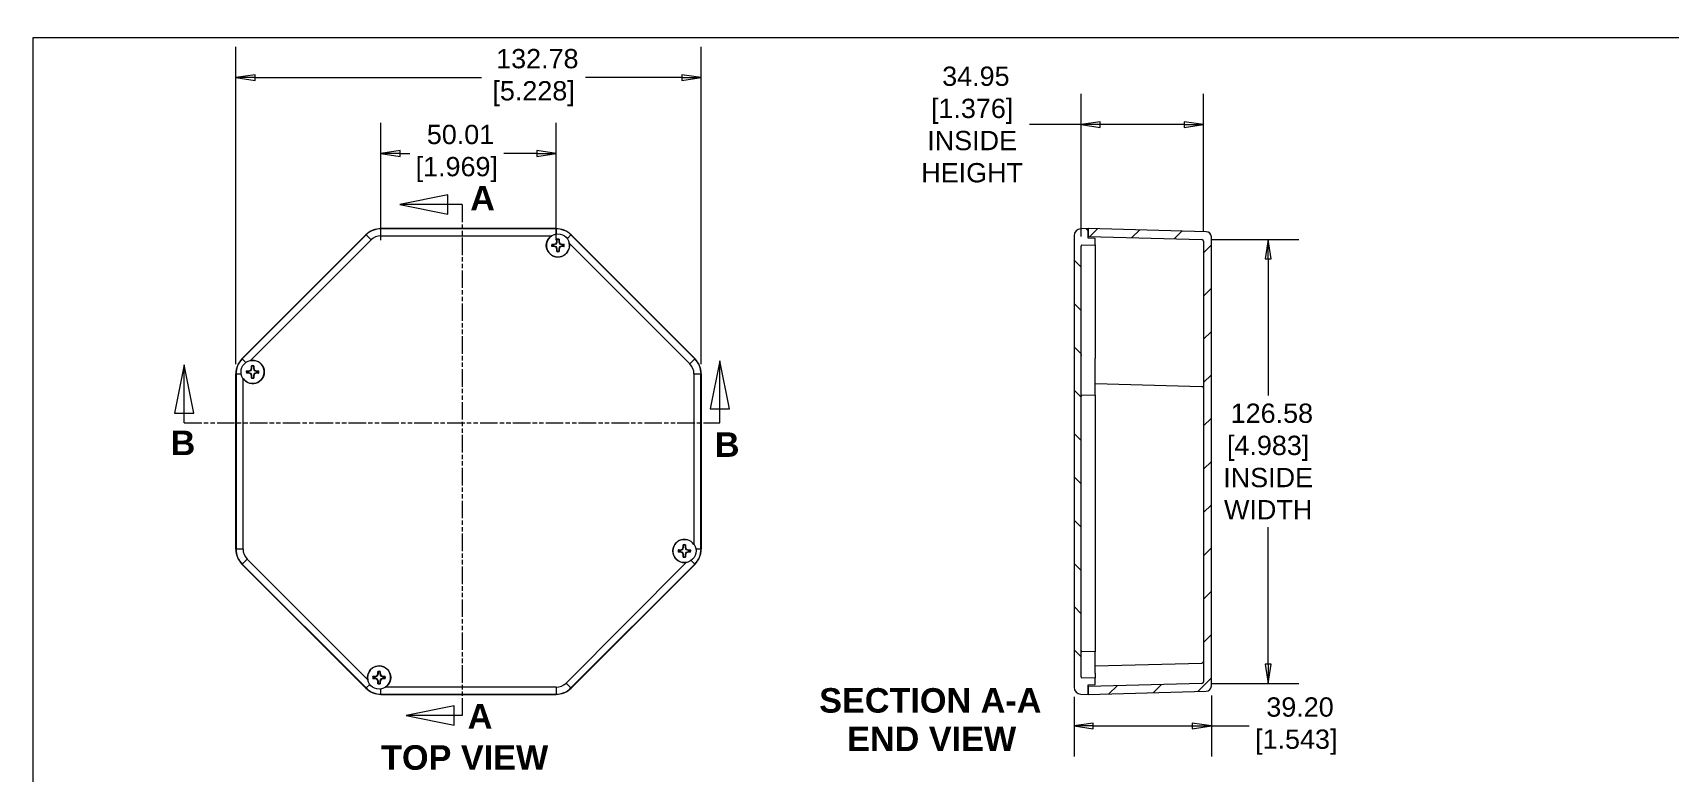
# Model space of a CAD drawing. Header units: millimetres. Extents: x 25 to 742, y 27 to 570.
# Drawn here: x 25 to 491.7, y 359.4 to 570 of the extents above; entities that cross this region are included whole.
import ezdxf

# ---------------------------------------------------------------- set-up
doc = ezdxf.new("R2010")
doc.units = ezdxf.units.MM
doc.header["$LTSCALE"] = 2.75
doc.linetypes.add('DOUBLE_DASH_CHAIN', pattern=[1.2403, 0.6614, -0.0827, 0.1654, -0.0827, 0.1654, -0.0827])
for name, color, linetype, lineweight in [('Dimension (ANSI)', 7, 'Continuous', 9), ('Hatch (ANSI)', 7, 'Continuous', 9), ('Section Line (ANSI)', 7, 'DOUBLE_DASH_CHAIN', 9), ('Sketch Geometry (ANSI)', 7, 'Continuous', 9), ('Symbol (ANSI)', 7, 'Continuous', 9), ('Visible (ANSI)', 7, 'Continuous', 9), ('Visible Narrow (ANSI)', 7, 'Continuous', 9)]:
    doc.layers.add(name, color=color, linetype=linetype, lineweight=lineweight)
doc.styles.add('Label Text (ANSI)', font='arialbd.ttf')
doc.styles.add('Note Text (ANSI)', font='arial.ttf')
doc.styles.add('Text Style20', font='arial.ttf')
doc.dimstyles.new('Default - mm (ANSI)', dxfattribs={"dimscale": 2.75, "dimtxt": 2, "dimasz": 2, "dimexe": 3.175, "dimexo": 1, "dimgap": 0.8, "dimtad": 0, "dimtih": 1, "dimtoh": 1, "dimrnd": 1e-08, "dimzin": 4, "dimdsep": 46, "dimtxsty": 'Note Text (ANSI)', "dimblk": 'Filled-1', "dimcen": 0.09, "dimdle": 10, "dimclrd": 256, "dimclre": 256, "dimclrt": 256, "dimadec": 1, "dimazin": 0, "dimtfac": 1.524, "dimtofl": 0, "dimtmove": 0, "dimatfit": 3, "dimfxl": 0, "dimtolj": 1, "dimtzin": 0, "dimlwd": -1, "dimlwe": -1, "dimarcsym": 0})

# ---------------------------------------------------------------- blocks, each defined once
blk = doc.blocks.new('Title Blocks HAMMOND')
at = {"layer": 'Sketch Geometry (ANSI)'}
for p, q in [((270, 206.73), (9.35, 206.73)), ((9.35, 206.73), (9.35, 9.64))]:
    blk.add_line(p, q, dxfattribs=at)
at = {"layer": 'Symbol (ANSI)', "style": 'Text Style20'}
blk.add_attdef('<TITLE>_001', (224.67, 16.32), '', height=5, dxfattribs=at)
blk = doc.blocks.new('2dTransSection0')
at = {"layer": 'Section Line (ANSI)', "linetype": 'Continuous'}
for p, q in [((80.41, 173.27), (79.41, 168.27)), ((80.41, 168.27), (80.41, 173.27)), ((81.41, 168.27), (80.41, 173.27)), ((24.82, 172.84), (23.82, 167.84)), ((24.82, 167.84), (24.82, 172.84)), ((25.82, 167.84), (24.82, 172.84)), ((79.41, 168.27), (81.41, 168.27)), ((80.41, 166.82), (80.41, 168.27)), ((23.82, 167.84), (25.82, 167.84)), ((24.82, 166.82), (24.82, 167.84)), ((24.82, 166.82), (26.18, 166.82)), ((79.04, 166.82), (80.41, 166.82))]:
    blk.add_line(p, q, dxfattribs=at)
at = {"layer": 'Section Line (ANSI)', "linetype": 'DOUBLE_DASH_CHAIN'}
blk.add_line((24.82, 166.82), (80.41, 166.82), dxfattribs=at)
at = {"layer": 'Section Line (ANSI)', "linetype": 'Continuous', "flags": 128}
for points in [[(81.41, 168.27), (80.41, 173.27), (79.41, 168.27), (81.41, 168.27)], [(25.82, 167.84), (24.82, 172.84), (23.82, 167.84), (25.82, 167.84)]]:
    blk.add_lwpolyline(points, dxfattribs=at)
at = {"layer": 'Section Line (ANSI)'}
for points in [[(81.41, 168.27), (80.41, 173.27), (79.41, 168.27), (81.41, 168.27)], [(25.82, 167.84), (24.82, 172.84), (23.82, 167.84), (25.82, 167.84)]]:
    blk.add_solid(points, dxfattribs=at)
at = {"layer": 'Section Line (ANSI)', "char_height": 2.54, "attachment_point": 7, "line_spacing_factor": 0.25, "style": 'Label Text (ANSI)'}
for insert in [(23.41, 163.48), (79.88, 163.3)]:
    blk.add_mtext('B', dxfattribs=dict(at, insert=insert))
blk = doc.blocks.new('2dTransSection1')
at = {"layer": 'Section Line (ANSI)', "linetype": 'Continuous'}
for p, q in [((52.18, 190.45), (47.18, 189.45)), ((52.18, 188.45), (52.18, 190.45)), ((52.18, 189.45), (47.18, 189.45)), ((47.18, 189.45), (52.18, 188.45)), ((53.65, 189.45), (52.18, 189.45)), ((53.65, 189.45), (53.65, 188.08)), ((52.85, 137.48), (47.85, 136.48)), ((52.85, 135.48), (52.85, 137.48)), ((53.65, 137.85), (53.65, 136.48)), ((52.85, 136.48), (47.85, 136.48)), ((47.85, 136.48), (52.85, 135.48)), ((53.65, 136.48), (52.85, 136.48))]:
    blk.add_line(p, q, dxfattribs=at)
at = {"layer": 'Section Line (ANSI)', "linetype": 'DOUBLE_DASH_CHAIN'}
blk.add_line((53.65, 189.45), (53.65, 136.48), dxfattribs=at)
at = {"layer": 'Section Line (ANSI)', "linetype": 'Continuous', "flags": 128}
for points in [[(52.18, 190.45), (47.18, 189.45), (52.18, 188.45), (52.18, 190.45)], [(52.85, 137.48), (47.85, 136.48), (52.85, 135.48), (52.85, 137.48)]]:
    blk.add_lwpolyline(points, dxfattribs=at)
at = {"layer": 'Section Line (ANSI)'}
for points in [[(52.18, 190.45), (47.18, 189.45), (52.18, 188.45), (52.18, 190.45)], [(52.85, 137.48), (47.85, 136.48), (52.85, 135.48), (52.85, 137.48)]]:
    blk.add_solid(points, dxfattribs=at)
at = {"layer": 'Section Line (ANSI)', "char_height": 2.54, "attachment_point": 7, "line_spacing_factor": 0.25, "style": 'Label Text (ANSI)'}
for insert in [(54.5, 188.85), (54.24, 135.14)]:
    blk.add_mtext('A', dxfattribs=dict(at, insert=insert))
blk = doc.blocks.new('Filled-1')
at = {"color": 0}
for p, q in [((0, 0), (-1, 0.15)), ((-1, 0.15), (-1, -0.15)), ((-1, 0), (0, 0)), ((-1, -0.15), (0, 0))]:
    blk.add_line(p, q, dxfattribs=at)
at = {"color": 0, "flags": 128}
blk.add_lwpolyline([(-1, -0.15), (0, 0), (-1, 0.15), (-1, -0.15)], dxfattribs=at)
at = {"color": 0}
blk.add_solid([(-1, -0.15), (0, 0), (-1, 0.15), (-1, -0.15)], dxfattribs=at)
blk = doc.blocks.new('*D10')
at = {"layer": 'Defpoints', "color": 0, "transparency": 16777216}
for p in [(215.78, 557.2), (83, 472.78), (215.78, 472.78)]:
    blk.add_point(p, dxfattribs=at)
at = {"layer": 'Dimension (ANSI)', "transparency": 16777216}
for p, q in [((83, 475.53), (83, 565.93)), ((215.78, 475.53), (215.78, 565.93)), ((88.5, 557.2), (153.12, 557.2)), ((210.28, 557.2), (182.81, 557.2))]:
    blk.add_line(p, q, dxfattribs=at)
at = {"layer": 'Dimension (ANSI)', "transparency": 16777216, "xscale": 5.5, "yscale": 5.5, "zscale": 5.5, "rotation": 180}
blk.add_blockref('Filled-1', (83, 557.2), dxfattribs=at)
at = {"layer": 'Dimension (ANSI)', "transparency": 16777216, "xscale": 5.5, "yscale": 5.5, "zscale": 5.5}
blk.add_blockref('Filled-1', (215.78, 557.2), dxfattribs=at)
at = {"layer": 'Dimension (ANSI)', "transparency": 16777216, "insert": (167.96, 557.2), "char_height": 5.5, "attachment_point": 5, "style": 'Note Text (ANSI)'}
blk.add_mtext('\\A1; 132.78\\P[5.228]', dxfattribs=at)
blk = doc.blocks.new('*D11')
at = {"layer": 'Defpoints', "color": 0, "transparency": 16777216}
for p in [(174.4, 535.58), (124.4, 508.1), (174.4, 508.15)]:
    blk.add_point(p, dxfattribs=at)
at = {"layer": 'Dimension (ANSI)', "transparency": 16777216}
for p, q in [((124.4, 510.85), (124.4, 544.31)), ((174.4, 510.9), (174.4, 544.31)), ((129.9, 535.58), (132.6, 535.58)), ((168.9, 535.58), (159.48, 535.58))]:
    blk.add_line(p, q, dxfattribs=at)
at = {"layer": 'Dimension (ANSI)', "transparency": 16777216, "xscale": 5.5, "yscale": 5.5, "zscale": 5.5, "rotation": 180}
blk.add_blockref('Filled-1', (124.4, 535.58), dxfattribs=at)
at = {"layer": 'Dimension (ANSI)', "transparency": 16777216, "xscale": 5.5, "yscale": 5.5, "zscale": 5.5}
blk.add_blockref('Filled-1', (174.4, 535.58), dxfattribs=at)
at = {"layer": 'Dimension (ANSI)', "transparency": 16777216, "insert": (146.04, 535.58), "char_height": 5.5, "attachment_point": 5, "style": 'Note Text (ANSI)'}
blk.add_mtext('\\A1; 50.01\\P[1.969]', dxfattribs=at)
blk = doc.blocks.new('*D12')
at = {"layer": 'Defpoints', "color": 0, "transparency": 16777216}
for p in [(322.16, 383.43), (361.36, 383.76), (361.36, 372.35)]:
    blk.add_point(p, dxfattribs=at)
at = {"layer": 'Dimension (ANSI)', "transparency": 16777216}
for p, q in [((322.16, 380.68), (322.16, 363.62)), ((361.36, 381.01), (361.36, 363.62)), ((327.66, 372.35), (355.86, 372.35)), ((361.36, 372.35), (372.14, 372.35))]:
    blk.add_line(p, q, dxfattribs=at)
at = {"layer": 'Dimension (ANSI)', "transparency": 16777216, "xscale": 5.5, "yscale": 5.5, "zscale": 5.5, "rotation": 180}
blk.add_blockref('Filled-1', (322.16, 372.35), dxfattribs=at)
at = {"layer": 'Dimension (ANSI)', "transparency": 16777216, "xscale": 5.5, "yscale": 5.5, "zscale": 5.5}
blk.add_blockref('Filled-1', (361.36, 372.35), dxfattribs=at)
at = {"layer": 'Dimension (ANSI)', "transparency": 16777216, "insert": (385.58, 372.35), "char_height": 5.5, "attachment_point": 5, "style": 'Note Text (ANSI)'}
blk.add_mtext('\\A1; 39.20\\P[1.543]', dxfattribs=at)
blk = doc.blocks.new('*D13')
at = {"layer": 'Defpoints', "color": 0, "transparency": 16777216}
for p in [(358.62, 511.06), (358.62, 384.48), (377.55, 384.48)]:
    blk.add_point(p, dxfattribs=at)
at = {"layer": 'Dimension (ANSI)', "transparency": 16777216}
for p, q in [((361.37, 511.06), (386.28, 511.06)), ((377.55, 505.56), (377.55, 466.53)), ((377.55, 389.98), (377.55, 429)), ((361.37, 384.48), (386.28, 384.48))]:
    blk.add_line(p, q, dxfattribs=at)
at = {"layer": 'Dimension (ANSI)', "transparency": 16777216, "xscale": 5.5, "yscale": 5.5, "zscale": 5.5}
for p, rotation in [((377.55, 511.06), 90), ((377.55, 384.48), 270)]:
    blk.add_blockref('Filled-1', p, dxfattribs=dict(at, rotation=rotation))
at = {"layer": 'Dimension (ANSI)', "transparency": 16777216, "insert": (377.55, 447.77), "char_height": 5.5, "attachment_point": 5, "style": 'Note Text (ANSI)'}
blk.add_mtext('\\A1; 126.58\\P[4.983]{\\PINSIDE \\PWIDTH}', dxfattribs=at)
blk = doc.blocks.new('*D14')
at = {"layer": 'Defpoints', "color": 0, "transparency": 16777216}
for p in [(359.11, 543.8), (324.16, 509.16), (359.11, 510.56)]:
    blk.add_point(p, dxfattribs=at)
at = {"layer": 'Dimension (ANSI)', "transparency": 16777216}
for p, q in [((324.16, 511.91), (324.16, 552.53)), ((359.11, 513.31), (359.11, 552.53)), ((324.16, 543.8), (309.42, 543.8)), ((353.61, 543.8), (329.66, 543.8))]:
    blk.add_line(p, q, dxfattribs=at)
at = {"layer": 'Dimension (ANSI)', "transparency": 16777216, "xscale": 5.5, "yscale": 5.5, "zscale": 5.5, "rotation": 180}
blk.add_blockref('Filled-1', (324.16, 543.8), dxfattribs=at)
at = {"layer": 'Dimension (ANSI)', "transparency": 16777216, "xscale": 5.5, "yscale": 5.5, "zscale": 5.5}
blk.add_blockref('Filled-1', (359.11, 543.8), dxfattribs=at)
at = {"layer": 'Dimension (ANSI)', "transparency": 16777216, "insert": (293.09, 543.8), "char_height": 5.5, "attachment_point": 5, "style": 'Note Text (ANSI)'}
blk.add_mtext('\\A1; 34.95\\P[1.376]{\\PINSIDE\\PHEIGHT}', dxfattribs=at)

msp = doc.modelspace()

# ---------------------------------------------------------------- hatches: boundary and pattern name
at = {"layer": 'Hatch (ANSI)'}
h = msp.add_hatch(dxfattribs=at)
h.set_pattern_fill('ANSI31', color=256, scale=69.85, angle=90.00021, style=0)
h.set_pattern_definition([(135.0002, (0, 0), (-6.1739, -6.17395), [])])
edge = h.paths.add_edge_path()
edge.add_ellipse((324.162, 383.427), major_axis=(-2, 0), ratio=1, start_angle=0, end_angle=88.5)
edge.add_line((324.109, 381.428), (326.162, 381.374))
edge.add_line((326.162, 381.374), (326.162, 383.625))
edge.add_line((326.162, 383.625), (326.162, 384.124))
edge.add_line((326.162, 384.124), (328.162, 384.177))
edge.add_line((328.162, 384.177), (328.162, 386.027))
edge.add_line((328.162, 386.027), (324.405, 386.125))
edge.add_ellipse((324.412, 386.375), major_axis=(-0.007, -0.25), ratio=1, start_angle=271.5, end_angle=360, ccw=False)
edge.add_line((324.162, 386.375), (324.162, 509.155))
edge.add_ellipse((324.412, 509.155), major_axis=(-0.25, 0), ratio=1, start_angle=271.5, end_angle=360, ccw=False)
edge.add_line((324.405, 509.405), (328.162, 509.504))
edge.add_line((328.162, 509.504), (328.162, 511.354))
edge.add_line((328.162, 511.354), (326.162, 511.406))
edge.add_line((326.162, 511.406), (326.162, 511.905))
edge.add_line((326.162, 511.905), (326.162, 514.156))
edge.add_line((326.162, 514.156), (324.109, 514.102))
edge.add_ellipse((324.162, 512.103), major_axis=(-0.052, 1.999), ratio=1, start_angle=0, end_angle=88.5)
edge.add_line((322.162, 512.103), (322.162, 383.427))
h = msp.add_hatch(dxfattribs=at)
h.set_pattern_fill('ANSI31', color=256, scale=69.85, style=0)
h.set_pattern_definition([(45, (0, 0), (-6.17393, 6.17393), [])])
edge = h.paths.add_edge_path()
edge.add_line((361.362, 383.757), (361.362, 511.773))
edge.add_ellipse((359.862, 511.773), major_axis=(1.5, 0), ratio=1, start_angle=0, end_angle=88.5)
edge.add_line((359.901, 513.273), (326.162, 514.156))
edge.add_line((326.162, 514.156), (326.162, 511.905))
edge.add_line((326.162, 511.905), (358.625, 511.055))
edge.add_ellipse((358.612, 510.555), major_axis=(0.013, 0.5), ratio=1, start_angle=271.5, end_angle=360, ccw=False)
edge.add_line((359.112, 510.555), (359.112, 384.975))
edge.add_ellipse((358.612, 384.975), major_axis=(0.5, 0), ratio=1, start_angle=271.5, end_angle=360, ccw=False)
edge.add_line((358.625, 384.475), (326.162, 383.625))
edge.add_line((326.162, 383.625), (326.162, 381.374))
edge.add_line((326.162, 381.374), (359.901, 382.258))
edge.add_ellipse((359.862, 383.757), major_axis=(0.039, -1.499), ratio=1, start_angle=0, end_angle=88.5)

# ---------------------------------------------------------------- linework, layer by layer
at = {"layer": 'Visible (ANSI)'}
for p, q in [((174.405, 514.156), (124.374, 514.156)), ((124.374, 514.156), (174.405, 514.156)), ((326.162, 514.156), (324.109, 514.102)), ((359.901, 513.273), (326.162, 514.156)), ((326.162, 514.156), (326.162, 511.905)), ((326.162, 511.406), (326.162, 514.156)), ((120.132, 512.399), (84.755, 477.022)), ((84.755, 477.022), (120.132, 512.399)), ((173.139, 509.715), (173.839, 509.715)), ((173.839, 509.015), (173.139, 509.015)), ((173.259, 509.574), (173.865, 509.574)), ((173.865, 509.156), (173.259, 509.156)), ((173.839, 509.715), (174.355, 509.915)), ((173.839, 509.715), (173.865, 509.574)), ((173.839, 509.015), (173.865, 509.156)), ((174.355, 508.815), (173.839, 509.015)), ((173.865, 509.574), (174.464, 509.806)), ((174.464, 508.924), (173.865, 509.156)), ((174.355, 509.915), (174.555, 510.431)), ((174.355, 509.915), (174.464, 509.806)), ((174.355, 508.815), (174.464, 508.924)), ((174.555, 508.299), (174.355, 508.815)), ((174.464, 509.806), (174.696, 510.404)), ((174.696, 508.326), (174.464, 508.924)), ((174.555, 510.431), (174.555, 511.131)), ((174.555, 510.431), (174.696, 510.404)), ((174.696, 510.404), (174.696, 511.011)), ((175.113, 511.011), (175.113, 510.404)), ((175.255, 510.431), (175.113, 510.404)), ((175.113, 510.404), (175.345, 509.806)), ((175.345, 508.924), (175.113, 508.326)), ((175.255, 511.131), (175.255, 510.431)), ((175.255, 510.431), (175.455, 509.915)), ((175.455, 508.815), (175.255, 508.299)), ((175.455, 509.915), (175.345, 509.806)), ((175.345, 509.806), (175.944, 509.574)), ((175.944, 509.156), (175.345, 508.924)), ((175.455, 508.815), (175.345, 508.924)), ((175.455, 509.915), (175.97, 509.715)), ((175.97, 509.015), (175.455, 508.815)), ((175.97, 509.715), (175.944, 509.574)), ((175.944, 509.574), (176.55, 509.574)), ((175.97, 509.015), (175.944, 509.156)), ((176.55, 509.156), (175.944, 509.156)), ((175.97, 509.715), (176.67, 509.715)), ((176.67, 509.015), (175.97, 509.015)), ((214.023, 477.022), (178.646, 512.399)), ((178.646, 512.399), (214.023, 477.022)), ((322.162, 512.103), (322.162, 383.427)), ((324.162, 386.375), (324.162, 509.155)), ((324.405, 509.405), (328.162, 509.504)), ((326.162, 511.905), (358.625, 511.055)), ((328.162, 511.354), (326.162, 511.406)), ((328.162, 509.504), (328.162, 511.354)), ((328.162, 509.11), (328.162, 478.153)), ((359.112, 510.555), (359.112, 384.975)), ((361.362, 383.757), (361.362, 511.773)), ((174.555, 508.299), (174.696, 508.326)), ((174.555, 507.599), (174.555, 508.299)), ((174.696, 507.719), (174.696, 508.326)), ((175.255, 508.299), (175.113, 508.326)), ((175.113, 508.326), (175.113, 507.719)), ((175.255, 508.299), (175.255, 507.599)), ((324.162, 478.084), (324.405, 478.084)), ((324.433, 478.084), (324.405, 478.084)), ((328.162, 478.153), (328.162, 478.015)), ((328.162, 478.015), (328.162, 477.13)), ((328.162, 466.627), (328.162, 477.13)), ((82.998, 472.781), (82.998, 422.75)), ((82.998, 422.75), (82.998, 472.781)), ((86.024, 473.631), (86.724, 473.631)), ((86.724, 472.931), (86.024, 472.931)), ((86.144, 473.49), (86.75, 473.49)), ((86.75, 473.072), (86.144, 473.072)), ((86.724, 473.631), (87.239, 473.831)), ((86.724, 473.631), (86.75, 473.49)), ((86.724, 472.931), (86.75, 473.072)), ((87.239, 472.731), (86.724, 472.931)), ((86.75, 473.49), (87.348, 473.722)), ((87.348, 472.84), (86.75, 473.072)), ((87.239, 473.831), (87.439, 474.346)), ((87.239, 473.831), (87.348, 473.722)), ((87.239, 472.731), (87.348, 472.84)), ((87.439, 472.215), (87.239, 472.731)), ((87.348, 473.722), (87.58, 474.32)), ((87.58, 472.241), (87.348, 472.84)), ((87.439, 474.346), (87.439, 475.046)), ((87.439, 474.346), (87.58, 474.32)), ((87.439, 472.215), (87.58, 472.241)), ((87.439, 471.515), (87.439, 472.215)), ((87.58, 474.32), (87.58, 474.926)), ((87.58, 471.635), (87.58, 472.241)), ((87.998, 474.926), (87.998, 474.32)), ((88.139, 474.346), (87.998, 474.32)), ((87.998, 474.32), (88.23, 473.722)), ((88.23, 472.84), (87.998, 472.241)), ((88.139, 472.215), (87.998, 472.241)), ((87.998, 472.241), (87.998, 471.635)), ((88.139, 475.046), (88.139, 474.346)), ((88.139, 474.346), (88.339, 473.831)), ((88.339, 472.731), (88.139, 472.215)), ((88.139, 472.215), (88.139, 471.515)), ((88.339, 473.831), (88.23, 473.722)), ((88.23, 473.722), (88.829, 473.49)), ((88.829, 473.072), (88.23, 472.84)), ((88.339, 472.731), (88.23, 472.84)), ((88.339, 473.831), (88.855, 473.631)), ((88.855, 472.931), (88.339, 472.731)), ((88.855, 473.631), (88.829, 473.49)), ((88.829, 473.49), (89.435, 473.49)), ((88.855, 472.931), (88.829, 473.072)), ((89.435, 473.072), (88.829, 473.072)), ((88.855, 473.631), (89.555, 473.631)), ((89.555, 472.931), (88.855, 472.931)), ((215.78, 422.75), (215.78, 472.781)), ((215.78, 472.781), (215.78, 422.75)), ((328.162, 469.978), (358.625, 469.181)), ((328.162, 466.627), (324.405, 466.528)), ((328.162, 466.627), (328.162, 466.529)), ((328.162, 466.529), (328.162, 422.75)), ((209.223, 422.6), (209.923, 422.6)), ((209.923, 421.9), (209.223, 421.9)), ((209.343, 422.459), (209.95, 422.459)), ((209.95, 422.041), (209.343, 422.041)), ((209.923, 422.6), (210.439, 422.8)), ((209.923, 422.6), (209.95, 422.459)), ((209.923, 421.9), (209.95, 422.041)), ((210.439, 421.7), (209.923, 421.9)), ((209.95, 422.459), (210.548, 422.691)), ((210.548, 421.809), (209.95, 422.041)), ((210.439, 422.8), (210.639, 423.315)), ((210.439, 422.8), (210.548, 422.691)), ((210.439, 421.7), (210.548, 421.809)), ((210.639, 421.184), (210.439, 421.7)), ((210.548, 422.691), (210.78, 423.289)), ((210.78, 421.211), (210.548, 421.809)), ((210.639, 423.315), (210.639, 424.015)), ((210.639, 423.315), (210.78, 423.289)), ((210.639, 421.184), (210.78, 421.211)), ((210.639, 420.484), (210.639, 421.184)), ((210.78, 423.289), (210.78, 423.896)), ((210.78, 420.604), (210.78, 421.211)), ((211.198, 423.896), (211.198, 423.289)), ((211.339, 423.315), (211.198, 423.289)), ((211.198, 423.289), (211.43, 422.691)), ((211.43, 421.809), (211.198, 421.211)), ((211.339, 421.184), (211.198, 421.211)), ((211.198, 421.211), (211.198, 420.604)), ((211.339, 424.015), (211.339, 423.315)), ((211.339, 423.315), (211.539, 422.8)), ((211.539, 421.7), (211.339, 421.184)), ((211.339, 421.184), (211.339, 420.484)), ((211.539, 422.8), (211.43, 422.691)), ((211.43, 422.691), (212.028, 422.459)), ((212.028, 422.041), (211.43, 421.809)), ((211.539, 421.7), (211.43, 421.809)), ((211.539, 422.8), (212.054, 422.6)), ((212.054, 421.9), (211.539, 421.7)), ((212.054, 422.6), (212.028, 422.459)), ((212.028, 422.459), (212.634, 422.459)), ((212.054, 421.9), (212.028, 422.041)), ((212.634, 422.041), (212.028, 422.041)), ((212.054, 422.6), (212.754, 422.6)), ((212.754, 421.9), (212.054, 421.9)), ((328.162, 421.798), (328.162, 393.529)), ((84.755, 418.509), (120.132, 383.131)), ((120.132, 383.131), (84.755, 418.509)), ((178.646, 383.131), (214.023, 418.509)), ((214.023, 418.509), (178.646, 383.131)), ((328.162, 393.529), (324.405, 393.627)), ((328.162, 387.376), (328.162, 393.529)), ((123.524, 387.231), (123.524, 387.931)), ((123.665, 387.205), (123.665, 387.811)), ((124.083, 387.811), (124.083, 387.205)), ((124.224, 387.931), (124.224, 387.231)), ((328.162, 389.468), (358.625, 390.266)), ((328.162, 387.376), (328.162, 386.124)), ((122.108, 386.516), (122.808, 386.516)), ((122.808, 385.816), (122.108, 385.816)), ((122.228, 386.375), (122.834, 386.375)), ((122.834, 385.957), (122.228, 385.957)), ((122.808, 386.516), (123.324, 386.716)), ((122.808, 386.516), (122.834, 386.375)), ((122.808, 385.816), (122.834, 385.957)), ((123.324, 385.616), (122.808, 385.816)), ((122.834, 386.375), (123.433, 386.607)), ((123.433, 385.725), (122.834, 385.957)), ((123.324, 386.716), (123.524, 387.231)), ((123.324, 386.716), (123.433, 386.607)), ((123.324, 385.616), (123.433, 385.725)), ((123.524, 385.1), (123.324, 385.616)), ((123.433, 386.607), (123.665, 387.205)), ((123.665, 385.126), (123.433, 385.725)), ((123.524, 387.231), (123.665, 387.205)), ((123.524, 385.1), (123.665, 385.126)), ((123.524, 384.4), (123.524, 385.1)), ((123.665, 384.52), (123.665, 385.126)), ((124.224, 387.231), (124.083, 387.205)), ((124.083, 387.205), (124.315, 386.607)), ((124.315, 385.725), (124.083, 385.126)), ((124.224, 385.1), (124.083, 385.126)), ((124.083, 385.126), (124.083, 384.52)), ((124.224, 387.231), (124.424, 386.716)), ((124.424, 385.616), (124.224, 385.1)), ((124.224, 385.1), (124.224, 384.4)), ((124.424, 386.716), (124.315, 386.607)), ((124.315, 386.607), (124.913, 386.375)), ((124.913, 385.957), (124.315, 385.725)), ((124.424, 385.616), (124.315, 385.725)), ((124.424, 386.716), (124.939, 386.516)), ((124.939, 385.816), (124.424, 385.616)), ((124.939, 386.516), (124.913, 386.375)), ((124.913, 386.375), (125.519, 386.375)), ((124.939, 385.816), (124.913, 385.957)), ((125.519, 385.957), (124.913, 385.957)), ((124.939, 386.516), (125.639, 386.516)), ((125.639, 385.816), (124.939, 385.816)), ((328.162, 386.027), (324.405, 386.125)), ((358.625, 384.475), (326.162, 383.625)), ((326.162, 384.124), (328.162, 384.177)), ((326.162, 381.374), (326.162, 384.124)), ((326.162, 383.625), (326.162, 381.374)), ((328.162, 386.124), (328.162, 386.027)), ((328.162, 384.177), (328.162, 386.027)), ((124.374, 381.374), (174.405, 381.374)), ((174.405, 381.374), (124.374, 381.374)), ((324.109, 381.428), (326.162, 381.374)), ((326.162, 381.374), (359.901, 382.258))]:
    msp.add_line(p, q, dxfattribs=at)
for centre in [(174.905, 509.365), (87.789, 473.281), (210.989, 422.25), (123.874, 386.166)]:
    msp.add_circle(centre, 3.315, dxfattribs=at)
for centre, radius, start, end in [((324.162, 512.103), 2, 91.5, 180), ((174.905, 509.365), 3.3, 123.92778, 11.07222), ((174.905, 509.365), 1.8, 168.78773, 191.21227), ((174.905, 509.365), 1.659, 172.76455, 187.23545), ((174.905, 509.365), 1.8, 78.78773, 101.21227), ((174.905, 509.365), 1.659, 82.76455, 97.23545), ((174.905, 509.365), 1.659, 352.76455, 7.23545), ((174.905, 509.365), 1.8, 348.78773, 11.21227), ((324.412, 509.155), 0.25, 91.5, 180), ((358.612, 510.555), 0.5, 0, 88.5), ((359.862, 511.773), 1.5, 0, 88.5), ((174.905, 509.365), 1.8, 258.78773, 281.21227), ((174.905, 509.365), 1.659, 262.76455, 277.23545), ((87.789, 473.281), 3.3, 213.92778, 101.07222), ((87.789, 473.281), 1.8, 168.78773, 191.21227), ((87.789, 473.281), 1.659, 172.76455, 187.23545), ((87.789, 473.281), 1.8, 78.78773, 101.21227), ((87.789, 473.281), 1.8, 258.78773, 281.21227), ((87.789, 473.281), 1.659, 82.76455, 97.23545), ((87.789, 473.281), 1.659, 262.76455, 277.23545), ((87.789, 473.281), 1.659, 352.76455, 7.23545), ((87.789, 473.281), 1.8, 348.78773, 11.21227), ((358.612, 468.681), 0.5, 0, 88.5), ((324.412, 466.278), 0.25, 91.5, 180), ((210.989, 422.25), 3.3, 33.92778, 281.07222), ((210.989, 422.25), 1.8, 168.78773, 191.21227), ((210.989, 422.25), 1.659, 172.76455, 187.23545), ((210.989, 422.25), 1.8, 78.78773, 101.21227), ((210.989, 422.25), 1.8, 258.78773, 281.21227), ((210.989, 422.25), 1.659, 82.76455, 97.23545), ((210.989, 422.25), 1.659, 262.76455, 277.23545), ((210.989, 422.25), 1.659, 352.76455, 7.23545), ((210.989, 422.25), 1.8, 348.78773, 11.21227), ((324.412, 393.877), 0.25, 180, 268.5), ((123.874, 386.166), 3.3, 303.92778, 191.07222), ((123.874, 386.166), 1.8, 78.78773, 101.21227), ((123.874, 386.166), 1.659, 82.76455, 97.23545), ((358.612, 390.765), 0.5, 271.5, 0), ((123.874, 386.166), 1.8, 168.78773, 191.21227), ((123.874, 386.166), 1.659, 172.76455, 187.23545), ((123.874, 386.166), 1.8, 258.78773, 281.21227), ((123.874, 386.166), 1.659, 262.76455, 277.23545), ((123.874, 386.166), 1.659, 352.76455, 7.23545), ((123.874, 386.166), 1.8, 348.78773, 11.21227), ((324.162, 383.427), 2, 180, 268.5), ((324.412, 386.375), 0.25, 180, 268.5), ((358.612, 384.975), 0.5, 271.5, 0), ((359.862, 383.757), 1.5, 271.5, 0)]:
    msp.add_arc(centre, radius, start, end, dxfattribs=at)
for centre, major_axis in [((124.375, 508.154), (-2.297, 5.546)), ((124.375, 508.154), (-2.297, 5.546)), ((174.403, 508.154), (2.297, 5.546)), ((174.403, 508.154), (2.297, 5.546)), ((89, 472.779), (-5.546, 2.297)), ((89, 472.779), (-5.546, 2.297)), ((209.778, 472.779), (5.546, 2.297)), ((209.778, 472.779), (5.546, 2.297)), ((89, 422.751), (-5.546, -2.297)), ((89, 422.751), (-5.546, -2.297)), ((209.778, 422.751), (5.546, -2.297)), ((209.778, 422.751), (5.546, -2.297)), ((124.375, 387.376), (-2.297, -5.546)), ((124.375, 387.376), (-2.297, -5.546)), ((174.403, 387.376), (2.297, -5.546)), ((174.403, 387.376), (2.297, -5.546))]:
    msp.add_ellipse(centre, major_axis=major_axis, ratio=0.9995986, start_param=5.8906282, end_param=6.6757425, dxfattribs=at)
for points, degree in [([(173.139, 509.715), (173.199, 509.642), (173.259, 509.574)], 2), ([(173.259, 509.156), (173.199, 509.088), (173.139, 509.015)], 2), ([(174.696, 511.011), (174.628, 511.071), (174.555, 511.131)], 2), ([(175.113, 511.011), (175.182, 511.071), (175.255, 511.131)], 2), ([(176.55, 509.574), (176.61, 509.642), (176.67, 509.715)], 2), ([(176.55, 509.156), (176.61, 509.088), (176.67, 509.015)], 2), ([(328.162, 509.504), (328.162, 509.504), (328.162, 509.359), (328.162, 509.11)], 3), ([(174.696, 507.719), (174.628, 507.659), (174.555, 507.599)], 2), ([(175.113, 507.719), (175.182, 507.659), (175.255, 507.599)], 2), ([(86.024, 473.631), (86.084, 473.558), (86.144, 473.49)], 2), ([(86.144, 473.072), (86.084, 473.004), (86.024, 472.931)], 2), ([(87.58, 474.926), (87.512, 474.986), (87.439, 475.046)], 2), ([(87.58, 471.635), (87.512, 471.575), (87.439, 471.515)], 2), ([(87.998, 474.926), (88.066, 474.986), (88.139, 475.046)], 2), ([(87.998, 471.635), (88.066, 471.575), (88.139, 471.515)], 2), ([(89.435, 473.49), (89.495, 473.558), (89.555, 473.631)], 2), ([(89.435, 473.072), (89.495, 473.004), (89.555, 472.931)], 2), ([(209.343, 422.459), (209.283, 422.527), (209.223, 422.6)], 2), ([(209.343, 422.041), (209.283, 421.973), (209.223, 421.9)], 2), ([(210.78, 423.896), (210.712, 423.956), (210.639, 424.015)], 2), ([(210.78, 420.604), (210.712, 420.544), (210.639, 420.484)], 2), ([(211.198, 423.896), (211.266, 423.956), (211.339, 424.015)], 2), ([(211.198, 420.604), (211.266, 420.544), (211.339, 420.484)], 2), ([(212.634, 422.459), (212.694, 422.527), (212.754, 422.6)], 2), ([(212.754, 421.9), (212.694, 421.973), (212.634, 422.041)], 2), ([(328.162, 422.75), (328.162, 422.398), (328.162, 422.047), (328.162, 421.798)], 3), ([(123.665, 387.811), (123.597, 387.871), (123.524, 387.931)], 2), ([(124.083, 387.811), (124.151, 387.871), (124.224, 387.931)], 2), ([(122.228, 386.375), (122.168, 386.443), (122.108, 386.516)], 2), ([(122.228, 385.957), (122.168, 385.889), (122.108, 385.816)], 2), ([(123.665, 384.52), (123.597, 384.46), (123.524, 384.4)], 2), ([(124.083, 384.52), (124.151, 384.46), (124.224, 384.4)], 2), ([(125.519, 386.375), (125.579, 386.443), (125.639, 386.516)], 2), ([(125.639, 385.816), (125.579, 385.889), (125.519, 385.957)], 2)]:
    msp.add_open_spline(points, degree=degree, dxfattribs=at)
at = {"layer": 'Visible Narrow (ANSI)'}
for p, q in [((124.396, 514.102), (124.374, 514.156)), ((124.396, 512.103), (124.396, 514.102)), ((174.382, 514.102), (124.396, 514.102)), ((174.405, 514.156), (174.382, 514.102)), ((174.382, 514.102), (174.382, 512.639)), ((120.155, 512.346), (84.809, 477)), ((87.156, 476.519), (121.568, 510.932)), ((120.132, 512.399), (120.155, 512.346)), ((120.155, 512.346), (121.568, 510.932)), ((124.396, 512.103), (173.063, 512.103)), ((177.589, 511.311), (178.624, 512.346)), ((178.143, 509.999), (212.556, 475.586)), ((178.624, 512.346), (178.646, 512.399)), ((213.969, 477), (178.624, 512.346)), ((84.809, 477), (84.755, 477.022)), ((85.844, 475.965), (84.809, 477)), ((213.969, 477), (212.556, 475.586)), ((214.023, 477.022), (213.969, 477)), ((82.998, 472.781), (83.052, 472.759)), ((83.052, 472.759), (84.516, 472.759)), ((83.052, 472.759), (83.052, 422.772)), ((85.051, 422.772), (85.051, 471.439)), ((213.727, 472.759), (215.726, 472.759)), ((213.727, 472.759), (213.727, 424.092)), ((215.726, 472.759), (215.78, 472.781)), ((215.726, 422.772), (215.726, 472.759)), ((83.052, 422.772), (82.998, 422.75)), ((85.051, 422.772), (83.052, 422.772)), ((215.726, 422.772), (214.262, 422.772)), ((215.78, 422.75), (215.726, 422.772)), ((84.755, 418.509), (84.809, 418.531)), ((84.809, 418.531), (86.222, 419.944)), ((84.809, 418.531), (120.155, 383.185)), ((120.635, 385.532), (86.222, 419.944)), ((211.623, 419.011), (177.21, 384.599)), ((178.624, 383.185), (213.969, 418.531)), ((212.934, 419.566), (213.969, 418.531)), ((213.969, 418.531), (214.023, 418.509)), ((120.155, 383.185), (120.132, 383.131)), ((121.19, 384.22), (120.155, 383.185)), ((124.396, 381.428), (124.396, 382.892)), ((174.382, 383.427), (125.716, 383.427)), ((174.382, 383.427), (174.382, 381.428)), ((178.624, 383.185), (177.21, 384.599)), ((178.646, 383.131), (178.624, 383.185)), ((124.374, 381.374), (124.396, 381.428)), ((124.396, 381.428), (174.382, 381.428)), ((174.382, 381.428), (174.405, 381.374))]:
    msp.add_line(p, q, dxfattribs=at)
for centre, major_axis, ratio in [((124.397, 508.102), (-2.296, 5.544), 0.9998661), ((174.381, 508.102), (2.296, 5.544), 0.9998661), ((124.397, 508.102), (-1.531, 3.697), 0.9995986), ((89.053, 472.757), (-5.544, 2.296), 0.9998661), ((209.726, 472.757), (5.544, 2.296), 0.9998661), ((209.726, 472.757), (3.697, 1.531), 0.9995986), ((89.053, 422.773), (-5.544, -2.296), 0.9998661), ((89.053, 422.773), (-3.697, -1.531), 0.9995986), ((209.726, 422.773), (5.544, -2.296), 0.9998661), ((124.397, 387.429), (-2.296, -5.544), 0.9998661), ((174.381, 387.429), (1.531, -3.697), 0.9995986), ((174.381, 387.429), (2.296, -5.544), 0.9998661)]:
    msp.add_ellipse(centre, major_axis=major_axis, ratio=ratio, start_param=5.8906282, end_param=6.6757425, dxfattribs=at)

# ---------------------------------------------------------------- block references
at = {"xscale": 2.75, "yscale": 2.75, "zscale": 2.75}
msp.add_blockref('Title Blocks HAMMOND', (-0.684, 0.034), dxfattribs=at)
at = {"layer": 'Section Line (ANSI)', "xscale": 2.75, "yscale": 2.75, "zscale": 2.75}
for name in ['2dTransSection1', '2dTransSection0']:
    msp.add_blockref(name, (0, 0), dxfattribs=at)

# ---------------------------------------------------------------- texts
at = {"layer": 'Symbol (ANSI)', "char_height": 6.985, "attachment_point": 7, "line_spacing_factor": 0.25, "style": 'Label Text (ANSI)'}
for s, insert in [('SECTION A-A', (249.45, 376.06)), ('END VIEW', (257.419, 365.19)), ('TOP VIEW', (124.442, 359.785))]:
    msp.add_mtext(s, dxfattribs=dict(at, insert=insert))

# ---------------------------------------------------------------- dimensions: what is measured, and where the dimension line sits
at = {"layer": 'Dimension (ANSI)'}
for base, p1, p2, angle, text, override, picture, middle in [((215.78, 557.198), (82.998, 472.781), (215.78, 472.781), 180, ' <>\\X[5.228]', {"dimgap": 0.8, "dimtih": 0, "dimtoh": 0, "dimdec": 2, "dimpost": '\\X', "dimtol": 0, "dimlim": 0, "dimtp": 0, "dimtm": 0, "dimtdec": 2, "dimatfit": 1}, '*D10', (167.964, 557.198)), ((359.112, 543.799), (324.162, 509.155), (359.112, 510.555), 180, ' <>\\X[1.376]{\\PINSIDE\\PHEIGHT}', {"dimgap": 0.8, "dimtih": 0, "dimtoh": 0, "dimdec": 2, "dimpost": '\\X', "dimtol": 0, "dimlim": 0, "dimtp": 0, "dimtm": 0, "dimtdec": 2, "dimatfit": 2}, '*D14', (293.089, 543.799)), ((174.403, 535.583), (124.397, 508.102), (174.403, 508.154), 180, ' <>\\X[1.969]', {"dimgap": 0.8, "dimtih": 0, "dimtoh": 0, "dimdec": 2, "dimpost": '\\X', "dimtol": 0, "dimlim": 0, "dimtp": 0, "dimtm": 0, "dimtdec": 2, "dimatfit": 1}, '*D11', (146.041, 535.583)), ((377.547, 384.475), (358.625, 511.055), (358.625, 384.475), 90, ' <>\\X[4.983]{\\PINSIDE \\PWIDTH}', {"dimgap": 0.8, "dimdec": 2, "dimpost": '\\X', "dimtol": 0, "dimlim": 0, "dimtp": 0, "dimtm": 0, "dimtdec": 2, "dimatfit": 1}, '*D13', (377.547, 447.765)), ((361.362, 372.352), (322.162, 383.427), (361.362, 383.757), 180, ' <>\\X[1.543]', {"dimgap": 0.8, "dimtih": 0, "dimtoh": 0, "dimdec": 2, "dimpost": '\\X', "dimtol": 0, "dimlim": 0, "dimtp": 0, "dimtm": 0, "dimtdec": 2, "dimatfit": 2}, '*D12', (385.578, 372.352))]:
    dim = msp.add_linear_dim(base=base, p1=p1, p2=p2, angle=angle, text=text, dimstyle='Default - mm (ANSI)', override=override, dxfattribs=at)
    dim.commit()
    dim.dimension.update_dxf_attribs({"geometry": picture, "text_midpoint": middle, "dimtype": 160})

doc.saveas('drawing.dxf')
